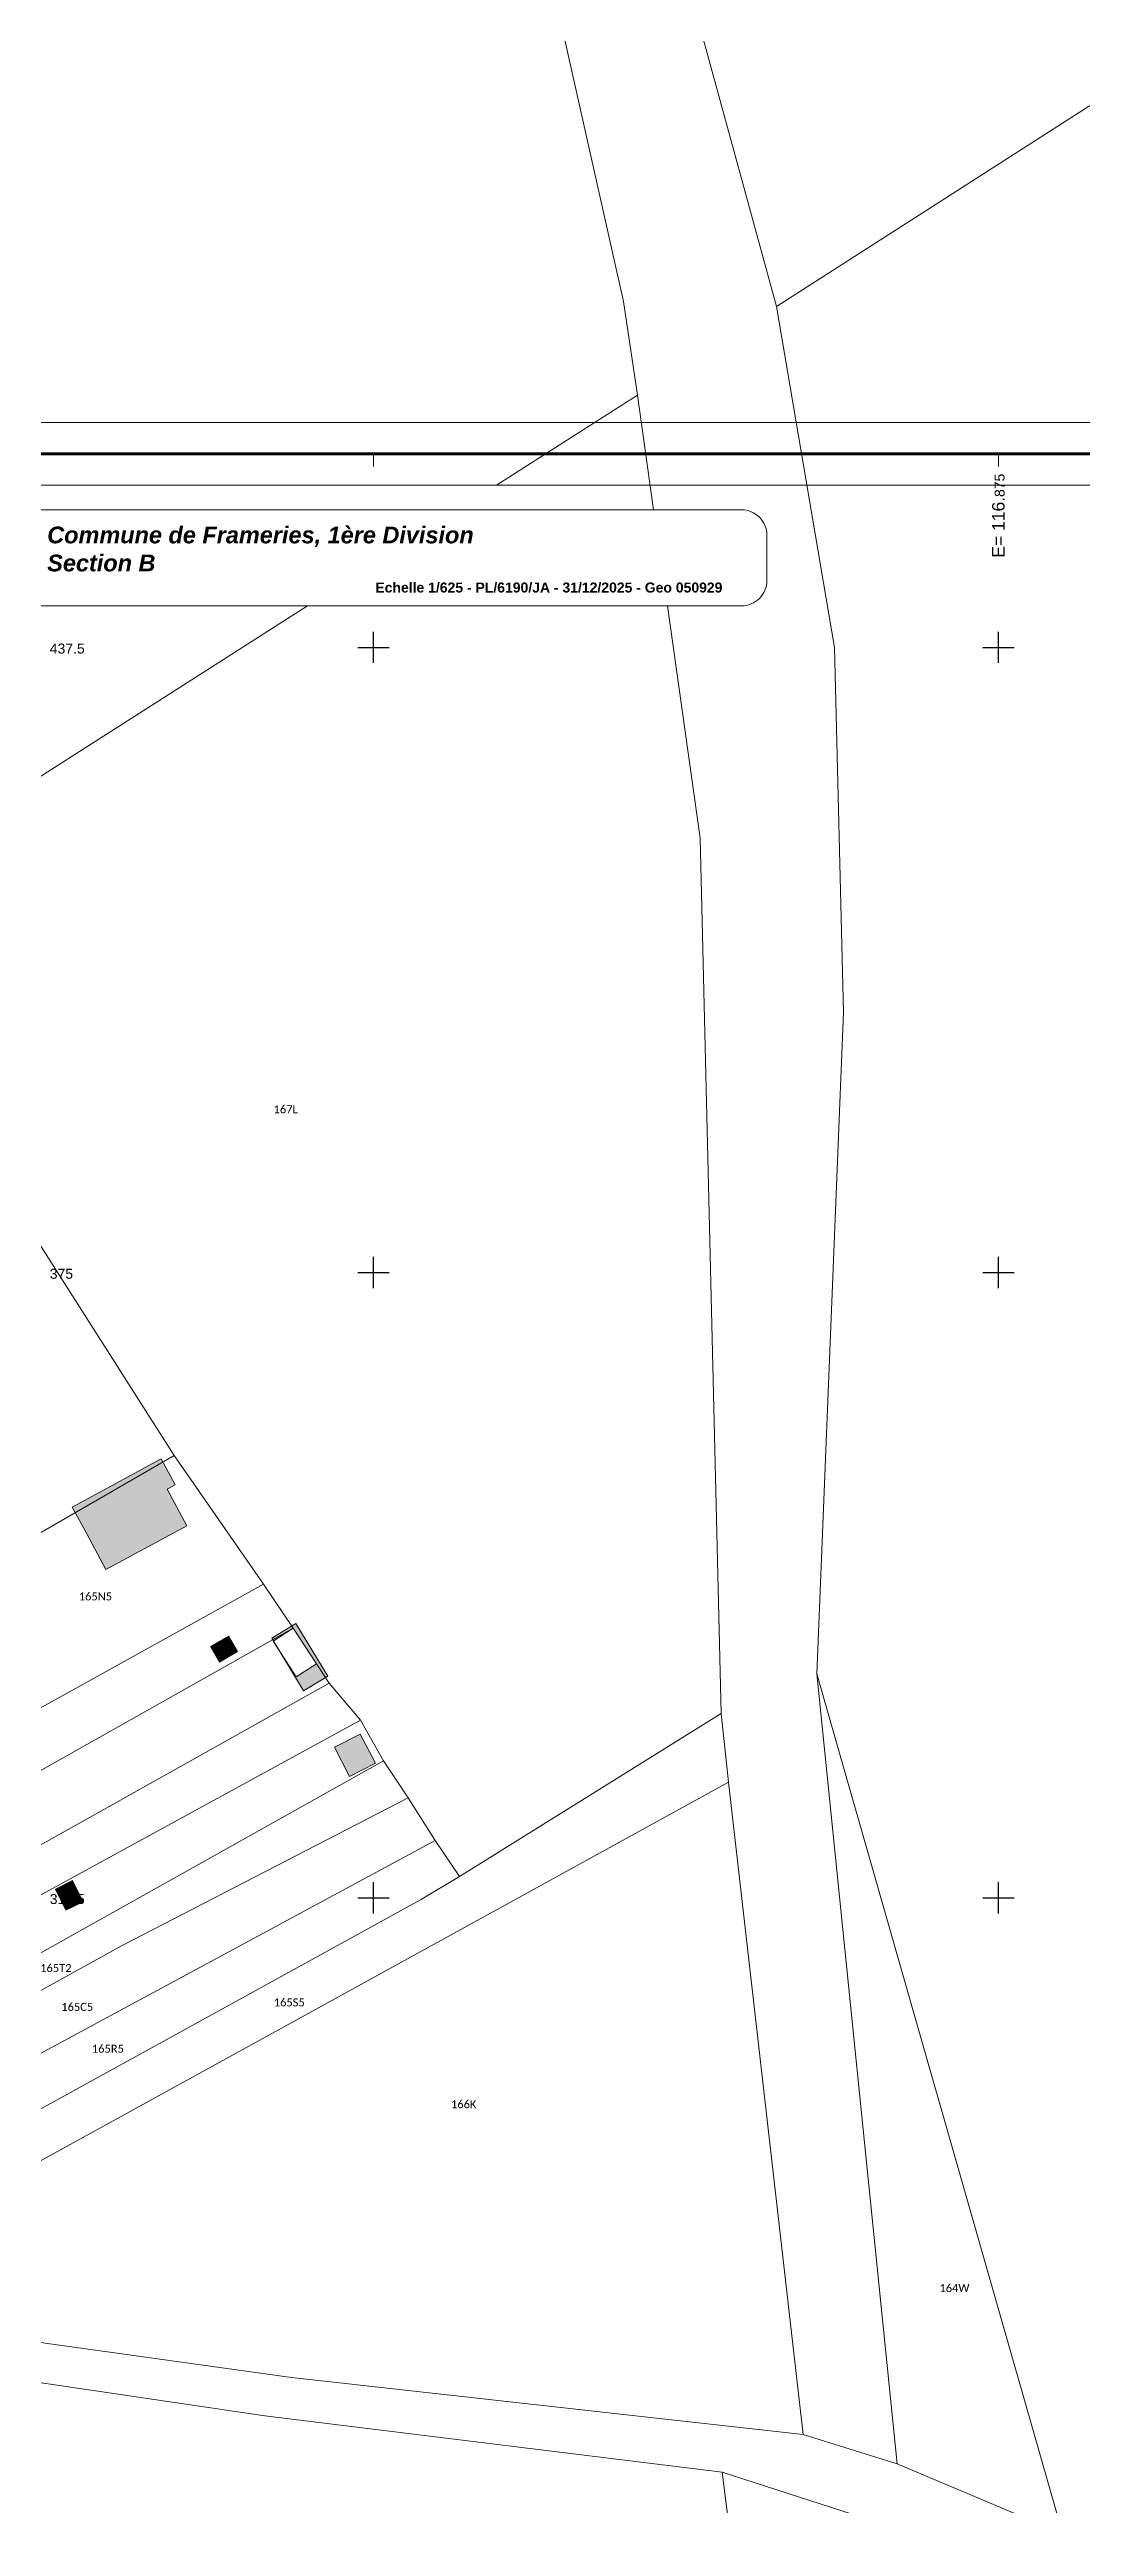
# Model space of a CAD drawing. Header units: metres. Extents: x 113120 to 240396, y 120329 to 242116.
# Drawn here: x 113672.3 to 113775.6, y 121251.8 to 121497.3 of the extents above; entities that cross this region are included whole.
import ezdxf

# ---------------------------------------------------------------- set-up
doc = ezdxf.new("R2010")
doc.units = ezdxf.units.M
doc.header["$LTSCALE"] = 3
doc.layers.get('0').update_dxf_attribs({"lineweight": 0})
for name, color, linetype, lineweight in [('Bpn_CaPa', 78, 'Continuous', 0), ('Bpn_ReBu', 4, 'Continuous', 0), ('Bpt_CaNu', 7, 'Continuous', 0), ('Carroyage(1)', 7, 'Continuous', 0), ('Hachure bâtiment', 11, 'Continuous', 0), ('Légende', 255, 'Continuous', 0)]:
    doc.layers.add(name, color=color, linetype=linetype, lineweight=lineweight)
doc.layers.add('Carroyage(1)_Croix', color=7, linetype='Continuous')
doc.layers.add('Carroyage(1)_Textes', color=7, linetype='Continuous')
doc.styles.add('Legend', font='')
doc.styles.get("Standard").update_dxf_attribs({"font": 'arial.ttf'})
doc.styles.add('TIMES', font='times.ttf', dxfattribs={"height": 0.4})
doc.styles.get('Legend').set_extended_font_data('Calibri')

# ---------------------------------------------------------------- blocks, each defined once
blk = doc.blocks.new('Titre plan')
at = {"layer": 'Légende', "color": 250}
blk.add_lwpolyline([(310.648, 90.174), (306.218, 90.174), (306.218, 90.174), (306.218, 90.174), (306.218, 90.174), (306.218, 90.174, -0.414214), (305.797, 90.595), (305.797, 91.355), (305.797, 91.355, -0.414214), (306.218, 91.775), (317.91, 91.775, -0.414214), (318.33, 91.355), (318.33, 90.595, -0.414214), (317.91, 90.174), (310.648, 90.174)], format="xyb", dxfattribs=at)
at = {"layer": 'Légende', "color": 7, "ltscale": 0.1, "insert": (306.336, 91.496), "char_height": 0.28, "width": 23.22095, "attachment_point": 1, "style": 'TIMES'}
blk.add_mtext('{\\fArial|b1|i1|c0|p34;Commune de Frameries, 1ère Division\\PSection B}', dxfattribs=at)

msp = doc.modelspace()

# ---------------------------------------------------------------- hatches: boundary and pattern name
at = {"layer": 'Hachure bâtiment'}
h = msp.add_hatch(color=256, dxfattribs=at)
h.dxf.hatch_style = 1
h.paths.add_polyline_path([(113684.14, 121353.34), (113686.1, 121349.7), (113678.02, 121345.32), (113676.06, 121348.95), (113674.65, 121351.56), (113678.57, 121353.69), (113682.74, 121355.95), (113683.53, 121356.37), (113684.94, 121353.77)])
h = msp.add_hatch(color=256, dxfattribs=at)
h.dxf.hatch_style = 1
h.paths.add_polyline_path([(113699.07, 121335.9), (113697.05, 121334.6), (113694.73, 121338.17), (113696.73, 121339.47)], flags=16)
h.paths.add_polyline_path([(113697.79, 121333.19), (113694.6, 121338.46), (113697.01, 121339.92), (113700.2, 121334.65)])
h = msp.add_hatch(color=256, dxfattribs=at)
h.dxf.hatch_style = 1
h.paths.add_polyline_path([(113691.17, 121337.12), (113689.37, 121336.07), (113688.48, 121337.62), (113690.28, 121338.65)])
h = msp.add_hatch(color=256, dxfattribs=at)
h.dxf.hatch_style = 1
h.paths.add_polyline_path([(113704.97, 121325.95), (113702.38, 121324.62), (113700.87, 121327.55), (113703.43, 121328.87)])
h = msp.add_hatch(color=256, dxfattribs=at)
h.dxf.hatch_style = 1
h.paths.add_polyline_path([(113675.73, 121312.1), (113674, 121311.25), (113672.97, 121313.37), (113674.67, 121314.22)])

# ---------------------------------------------------------------- linework, layer by layer
at = {"flags": 128}
msp.add_lwpolyline([(113667.48, 120723.71), (114179.98, 120723.71), (114179.98, 121453.71), (113667.48, 121453.71)], close=True, dxfattribs=at)
at = {"layer": 'Bpn_CaPa'}
for points in [[(113745.07, 121471.58), (113721.9, 121556.21), (113741.16, 121567.46), (113789.65, 121500.12), (113745.07, 121471.58)], [(113637.65, 121364.96), (113667.76, 121383.49), (113684.84, 121356.72), (113655.8, 121339.94), (113653.59, 121342.99), (113651.35, 121346.08), (113649.07, 121349.23), (113646.74, 121352.44), (113644.39, 121355.68), (113642.12, 121358.81), (113639.83, 121361.97), (113637.65, 121364.96)], [(113664.66, 121327.72), (113662.05, 121331.32), (113660.05, 121334.08), (113657.9, 121337.04), (113655.8, 121339.94), (113684.84, 121356.72), (113693.77, 121343.84), (113664.66, 121327.72)], [(113696.73, 121339.47), (113641.3, 121308.22), (113636.53, 121305.54), (113634.03, 121304.12), (113624.68, 121298.85), (113621.68, 121302.63), (113633.69, 121309.64), (113637.99, 121312.15), (113664.66, 121327.72), (113693.77, 121343.84), (113696.73, 121339.47)], [(113696.73, 121339.47), (113700.33, 121333.97), (113650.83, 121306.22), (113643.37, 121302.04), (113637.81, 121298.92), (113628.69, 121293.81), (113624.68, 121298.85), (113634.03, 121304.12), (113636.53, 121305.54), (113641.3, 121308.22), (113696.73, 121339.47)], [(113703.47, 121330.27), (113665.5, 121309.53), (113653.58, 121302.61), (113640.63, 121295.1), (113631.76, 121289.95), (113628.69, 121293.81), (113637.81, 121298.92), (113643.37, 121302.04), (113650.83, 121306.22), (113700.33, 121333.97), (113703.47, 121330.27)], [(113773.63, 121248.95), (113757.15, 121255.91), (113749.11, 121334.89), (113773.08, 121251.1), (113773.63, 121248.95)], [(113634.6, 121286.37), (113631.76, 121289.95), (113640.63, 121295.1), (113653.58, 121302.61), (113665.5, 121309.53), (113703.47, 121330.27), (113705.78, 121326.18), (113649.71, 121294.82), (113646.09, 121292.79), (113643.57, 121291.39), (113634.6, 121286.37)], [(113713.38, 121314.64), (113739.53, 121330.91), (113740.29, 121324.05), (113646.29, 121272.37), (113643.02, 121275.78), (113657.89, 121283.95), (113709.47, 121312.3), (113713.38, 121314.64)], [(113708.24, 121322.51), (113679.65, 121307.73), (113656.69, 121295.08), (113653.19, 121293.15), (113645.52, 121288.93), (113636.51, 121283.96), (113634.6, 121286.37), (113643.57, 121291.39), (113646.09, 121292.79), (113649.71, 121294.82), (113705.78, 121326.18), (113708.24, 121322.51)], [(113747.76, 121258.86), (113696.57, 121264.56), (113671.93, 121267.99), (113646.29, 121272.37), (113740.29, 121324.05), (113747.76, 121258.86)], [(113708.24, 121322.51), (113710.95, 121318.23), (113656.96, 121289.13), (113654.14, 121287.61), (113650.77, 121285.79), (113639.77, 121279.87), (113636.51, 121283.96), (113645.52, 121288.93), (113653.19, 121293.15), (113656.69, 121295.08), (113679.65, 121307.73), (113708.24, 121322.51)], [(113713.38, 121314.64), (113709.47, 121312.3), (113657.89, 121283.95), (113643.02, 121275.78), (113639.77, 121279.87), (113650.77, 121285.79), (113654.14, 121287.61), (113656.96, 121289.13), (113710.95, 121318.23), (113713.38, 121314.64)], [(113645.98, 121256.46), (113655.49, 121266.37), (113693.91, 121260.73), (113739.65, 121255.08), (113741.62, 121239.53), (113746.45, 121214.63), (113758.18, 121172.99), (113762.26, 121161.46), (113766.68, 121152.1), (113760.71, 121150.74), (113724.84, 121192.03), (113678.8, 121229.02), (113655.47, 121246.96), (113645.98, 121256.46)]]:
    msp.add_lwpolyline(points, close=True, dxfattribs=at)
for points in [[(113721.9, 121556.21), (113745.07, 121471.58), (113750.89, 121437.48), (113751.78, 121401.03), (113749.11, 121334.89), (113757.15, 121255.91), (113747.76, 121258.86), (113740.29, 121324.05), (113739.53, 121330.91), (113737.46, 121418.43), (113734.16, 121441.65)], [(113698.17, 121441.65), (113650.03, 121410.93), (113629.51, 121397.29), (113627.07, 121401.21), (113625.07, 121404.31), (113623.41, 121406.91), (113620.99, 121410.67), (113617.65, 121415.88), (113615.9, 121418.6), (113614.11, 121421.4), (113610.67, 121426.76), (113607.5, 121431.69), (113604.65, 121436.14), (113601.91, 121440.41), (113598.74, 121445.34), (113596.09, 121449.47), (113593.5, 121453.5), (113590.39, 121458.35), (113588.31, 121461.59), (113586.43, 121464.53), (113661.36, 121515.72)], [(113720.24, 121514.6), (113729.76, 121472.06), (113731.16, 121462.7), (113717.07, 121453.71)], [(113732.79, 121451.26), (113731.16, 121462.7), (113729.76, 121472.06), (113720.24, 121514.6)], [(113717.07, 121453.71), (113731.16, 121462.7), (113732.79, 121451.26)], [(113734.16, 121441.65), (113737.46, 121418.43), (113739.53, 121330.91), (113713.38, 121314.64), (113710.95, 121318.23), (113708.24, 121322.51), (113705.78, 121326.18), (113703.47, 121330.27), (113700.33, 121333.97), (113696.73, 121339.47), (113693.77, 121343.84), (113684.84, 121356.72), (113667.76, 121383.49), (113665.29, 121387.25), (113662.31, 121391.98), (113655.68, 121402.68), (113652.92, 121406.71), (113650.03, 121410.93), (113698.17, 121441.65)], [(113741.62, 121239.53), (113739.65, 121255.08), (113752.65, 121250.89)]]:
    msp.add_lwpolyline(points, dxfattribs=at)
at = {"layer": 'Bpn_ReBu'}
for points in [[(113684.14, 121353.34), (113686.1, 121349.7), (113678.02, 121345.32), (113676.06, 121348.95), (113674.65, 121351.56), (113678.57, 121353.69), (113682.74, 121355.95), (113683.53, 121356.37), (113684.94, 121353.77), (113684.14, 121353.34)], [(113697.79, 121333.19), (113694.6, 121338.46), (113697.01, 121339.92), (113700.2, 121334.65), (113697.79, 121333.19)], [(113691.17, 121337.12), (113689.37, 121336.07), (113688.48, 121337.62), (113690.28, 121338.65), (113691.17, 121337.12)], [(113699.07, 121335.9), (113697.05, 121334.6), (113694.73, 121338.17), (113696.73, 121339.47), (113699.07, 121335.9)], [(113704.97, 121325.95), (113702.38, 121324.62), (113700.87, 121327.55), (113703.43, 121328.87), (113704.97, 121325.95)], [(113675.73, 121312.1), (113674, 121311.25), (113672.97, 121313.37), (113674.67, 121314.22), (113675.73, 121312.1)]]:
    msp.add_lwpolyline(points, close=True, dxfattribs=at)
at = {"layer": 'Carroyage(1)'}
for p, q in [((113704.77, 121456.84), (113704.77, 121455.59)), ((113767.27, 121456.84), (113767.27, 121455.59))]:
    msp.add_line(p, q, dxfattribs=at)
msp.add_lwpolyline([(113661.23, 120717.46), (114186.23, 120717.46), (114186.23, 121459.96), (113661.23, 121459.96)], close=True, dxfattribs=at)
at = {"layer": 'Carroyage(1)', "const_width": 0.312}
msp.add_lwpolyline([(113664.36, 120720.59), (114183.11, 120720.59), (114183.11, 121456.84), (113664.36, 121456.84)], close=True, dxfattribs=at)
at = {"layer": 'Carroyage(1)_Croix'}
for p, q in [((113704.77, 121435.94), (113704.77, 121439.06)), ((113767.27, 121435.94), (113767.27, 121439.06)), ((113703.2, 121437.5), (113706.33, 121437.5)), ((113765.7, 121437.5), (113768.83, 121437.5)), ((113703.2, 121375), (113706.33, 121375)), ((113704.77, 121373.44), (113704.77, 121376.56)), ((113765.7, 121375), (113768.83, 121375)), ((113767.27, 121373.44), (113767.27, 121376.56)), ((113704.77, 121310.94), (113704.77, 121314.06)), ((113767.27, 121310.94), (113767.27, 121314.06)), ((113703.2, 121312.5), (113706.33, 121312.5)), ((113765.7, 121312.5), (113768.83, 121312.5))]:
    msp.add_line(p, q, dxfattribs=at)

# ---------------------------------------------------------------- block references
at = {"layer": 'Légende', "xscale": 6.000000001200011, "yscale": 6.000000001200011, "zscale": 6.000000001200011}
msp.add_blockref('Titre plan', (111834.13, 120900.6), dxfattribs=at)

# ---------------------------------------------------------------- texts
at = {"layer": 'Bpt_CaNu', "char_height": 0.8, "attachment_point": 7, "style": 'Legend'}
for s, insert in [('167L', (113694.78, 121390.92)), ('165N5', (113675.3, 121342.22)), ('165T2', (113671.44, 121305.07)), ('165C5', (113673.55, 121301.19)), ('165S5', (113694.8, 121301.64)), ('165R5', (113676.61, 121297.01)), ('166K', (113712.52, 121291.46)), ('164W', (113761.37, 121273.08))]:
    msp.add_mtext(s, dxfattribs=dict(at, insert=insert))
at = {"layer": 'Carroyage(1)_Textes'}
for s, height, p in [('875', 1, (113767.89, 121452.53)), ('E= 116.', 1.25, (113767.89, 121446.47))]:
    msp.add_text(s, height=height, rotation=90, dxfattribs=at).set_placement(p)
for s, p in [('437.5', (113672.4, 121436.88)), ('375', (113672.4, 121374.38)), ('312.5', (113672.4, 121311.88))]:
    msp.add_text(s, height=1, dxfattribs=at).set_placement(p)
at = {"layer": 'Légende', "color": 7, "ltscale": 0.1, "insert": (113704.96, 121443.98), "char_height": 1, "width": 49.4398, "attachment_point": 1, "style": 'TIMES'}
msp.add_mtext('\\A1;{\\fArial|b1|i0|c0|p34;Echelle 1/625 - PL/6190/JA - 31/12/2025 - Geo 050929\\fArial|b1|i1|c0|p34;\\L }', dxfattribs=at)

doc.saveas('drawing.dxf')
